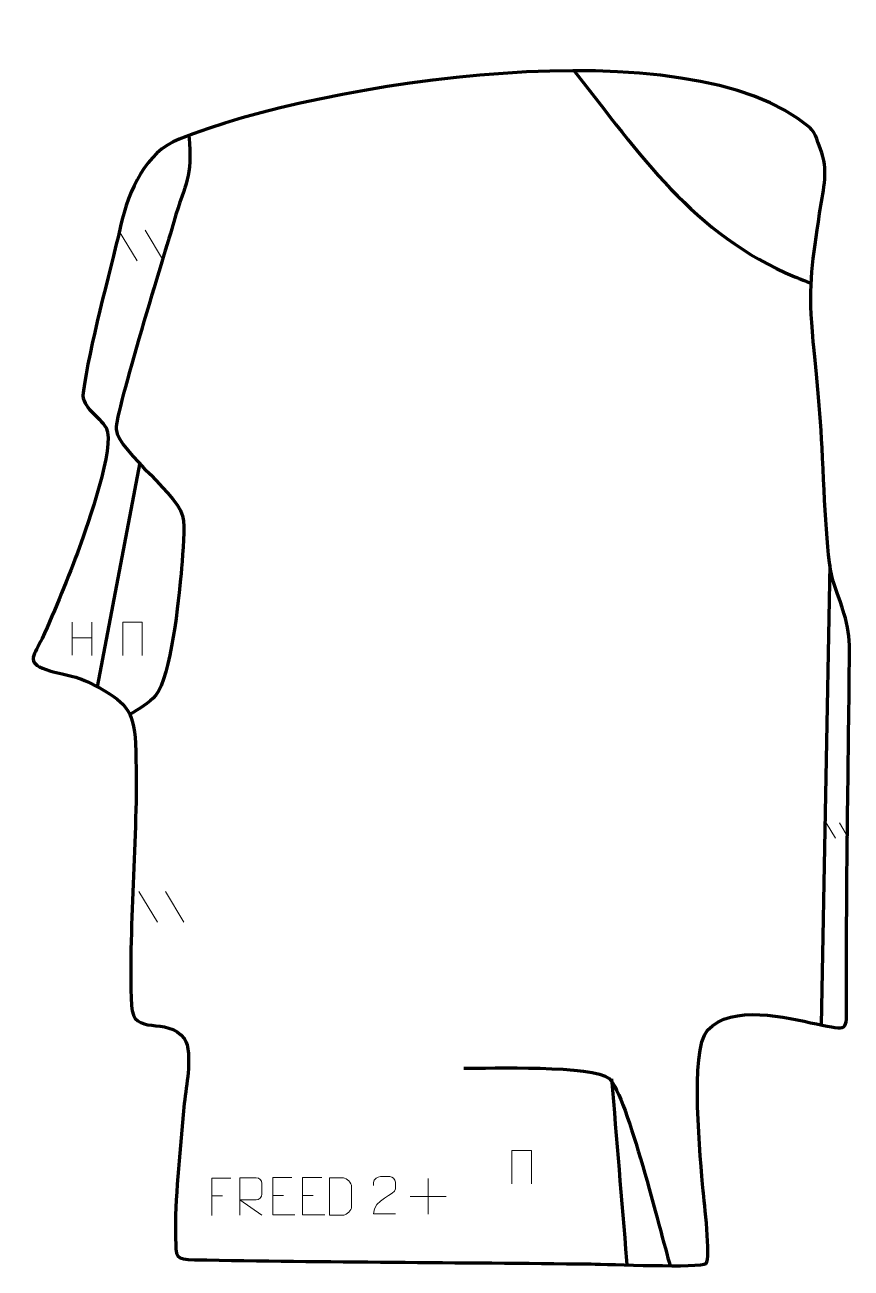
# Model space of a CAD drawing. Header units: millimetres. Extents: x -309 to 244, y -422 to 412.
import ezdxf

# ---------------------------------------------------------------- set-up
doc = ezdxf.new("R2010")
doc.units = ezdxf.units.MM
doc.header["$MEASUREMENT"] = 0
doc.layers.add('layer 2', color=7, linetype='Continuous')
doc.layers.add('layer 3', color=7, linetype='Continuous')

msp = doc.modelspace()

# ---------------------------------------------------------------- linework, layer by layer
at = {"layer": 'layer 2', "color": 142, "lineweight": 158}
for points, knots in [([(58.5675, 380.8118), (102.3566, 325.3029), (138.4902, 270.887), (206.463, 242.7184), (206.463, 242.7184), (210.0827, 241.2358), (213.701, 239.7494), (217.3197, 238.2643)], [0, 0, 0, 0, 0.33333333, 0.33333333, 0.33333333, 0.33333333, 1, 1, 1, 1]), ([(-199.2784, 337.5374), (-197.0039, 307.2304), (-201.2696, 307.9237), (-209.4402, 279.526), (-209.4402, 279.526), (-215.188, 259.7952), (-248.5365, 152.0818), (-248.0751, 140.7138), (-248.0751, 140.7138), (-246.0196, 124.0146), (-203.9591, 96.387), (-202.8235, 79.1962), (-202.8235, 79.1962), (-202.2169, 70.0132), (-203.7539, 53.0663), (-204.5779, 43.6456), (-204.5779, 43.6456), (-206.0361, 26.9757), (-211.3521, -25.3666), (-221.4549, -37.6843), (-221.4549, -37.6843), (-226.2934, -43.1494), (-232.7316, -46.7844), (-238.8305, -50.6582)], [0, 0, 0, 0, 0.14285714, 0.14285714, 0.14285714, 0.14285714, 0.28571429, 0.28571429, 0.28571429, 0.28571429, 0.42857143, 0.42857143, 0.42857143, 0.42857143, 0.57142857, 0.57142857, 0.57142857, 0.57142857, 0.71428571, 0.71428571, 0.71428571, 0.71428571, 1, 1, 1, 1]), ([(-15.2422, -287.5952), (2.1072, -287.7379), (71.5346, -285.4255), (82.1538, -294.4498), (82.1538, -294.4498), (94.3039, -306.8384), (116.2446, -397.0096), (122.8717, -419.9976)], [0, 0, 0, 0, 0.33333333, 0.33333333, 0.33333333, 0.33333333, 1, 1, 1, 1]), ([(83.6797, -294.7326), (87.0365, -335.3152), (90.3933, -375.8978), (93.75, -416.4804), (93.75, -416.4804), (93.75, -416.4804), (93.9987, -419.4865), (93.9987, -419.4865)], [0, 0, 0, 0, 0.33333333, 0.33333333, 0.33333333, 0.33333333, 1, 1, 1, 1])]:
    msp.add_open_spline(points, degree=3, knots=knots, dxfattribs=at)
at = {"layer": 'layer 2', "color": 250, "lineweight": 9}
for points in [[(-246.3396, 273.9548), (-246.3396, 273.9548), (-233.9753, 253.4105), (-233.9753, 253.4105)], [(-228.6097, 273.9548), (-228.6097, 273.9548), (-216.2454, 253.4105), (-216.2454, 253.4105)], [(-277.5233, 11.333), (-277.5233, 11.333), (-277.5233, -10.8597), (-277.5233, -10.8597)], [(-264.4076, 11.333), (-264.4076, 11.333), (-264.4076, -11.0173), (-264.4076, -11.0173)], [(-277.5058, 0.6906), (-277.5058, 0.6906), (-264.4076, 0.6906), (-264.4076, 0.6906)], [(227.4105, -123.3145), (227.4105, -123.3145), (233.5926, -133.5866), (233.5926, -133.5866)], [(236.2754, -123.3145), (236.2754, -123.3145), (242.4575, -133.5866), (242.4575, -133.5866)], [(-232.7485, -169.1756), (-232.7485, -169.1756), (-220.3842, -189.7199), (-220.3842, -189.7199)], [(-215.0186, -169.1756), (-215.0186, -169.1756), (-202.6543, -189.7199), (-202.6543, -189.7199)], [(-39.0695, -361.5844), (-39.0695, -361.5844), (-39.0695, -385.5623), (-39.0695, -385.5623)], [(-184.0616, -373.2409), (-184.0616, -373.2409), (-176.8935, -373.2409), (-176.8935, -373.2409)], [(-143.1957, -372.838), (-143.1957, -372.838), (-136.0276, -372.838), (-136.0276, -372.838)], [(-123.1957, -372.838), (-123.1957, -372.838), (-116.0276, -372.838), (-116.0276, -372.838)], [(-51.0584, -373.5734), (-51.0584, -373.5734), (-27.0805, -373.5734), (-27.0805, -373.5734)]]:
    msp.add_open_spline(points, degree=3, dxfattribs=at)
at = {"layer": 'layer 2', "color": 142, "lineweight": 158}
for points in [[(-260.4036, -32.0806), (-260.4036, -32.0806), (-231.8363, 118.2135), (-231.8363, 118.2135)], [(229.9015, 49.7302), (229.9015, 49.7302), (224.0403, -258.655), (224.0403, -258.655)]]:
    msp.add_open_spline(points, degree=3, dxfattribs=at)
at = {"layer": 'layer 2', "color": 250, "lineweight": 9}
for points, knots in [([(-243.6248, -11.0174), (-243.6248, -11.0174), (-243.6248, 11.3329), (-243.6248, 11.3329), (-243.6248, 11.3329), (-243.6248, 11.3329), (-230.5065, 11.3329), (-230.5065, 11.3329), (-230.5065, 11.3329), (-230.5065, 11.3329), (-230.5065, -11.0174), (-230.5065, -11.0174)], [0, 0, 0, 0, 0.25, 0.25, 0.25, 0.25, 0.5, 0.5, 0.5, 0.5, 1, 1, 1, 1]), ([(16.9, -365.2064), (16.9, -365.2064), (16.9, -342.8561), (16.9, -342.8561), (16.9, -342.8561), (16.9, -342.8561), (30.0183, -342.8561), (30.0183, -342.8561), (30.0183, -342.8561), (30.0183, -342.8561), (30.0183, -365.2064), (30.0183, -365.2064)], [0, 0, 0, 0, 0.25, 0.25, 0.25, 0.25, 0.5, 0.5, 0.5, 0.5, 1, 1, 1, 1]), ([(-171.1876, -361.3612), (-171.1876, -361.3612), (-184.0616, -361.3612), (-184.0616, -361.3612), (-184.0616, -361.3612), (-184.0616, -361.3612), (-184.0616, -386.3148), (-184.0616, -386.3148)], [0, 0, 0, 0, 0.33333333, 0.33333333, 0.33333333, 0.33333333, 1, 1, 1, 1]), ([(-165.1377, -386.0468), (-165.1377, -386.0468), (-165.1377, -361.0933), (-165.1377, -361.0933), (-165.1377, -361.0933), (-161.5429, -361.0933), (-157.9474, -361.0933), (-154.3522, -361.0933), (-154.3522, -361.0933), (-152.0269, -361.131), (-150.4696, -362.621), (-150.4737, -364.9874), (-150.4737, -364.9874), (-150.4741, -367.0229), (-150.4741, -370.0823), (-150.4737, -372.1183), (-150.4737, -372.1183), (-150.4802, -373.9938), (-152.2925, -375.9356), (-154.302, -375.9547), (-154.302, -375.9547), (-154.302, -375.9547), (-165.1377, -375.9547), (-165.1377, -375.9547), (-165.1377, -375.9547), (-165.1377, -375.9547), (-150.483, -386.0468), (-150.483, -386.0468)], [0, 0, 0, 0, 0.125, 0.125, 0.125, 0.125, 0.25, 0.25, 0.25, 0.25, 0.375, 0.375, 0.375, 0.375, 0.5, 0.5, 0.5, 0.5, 0.625, 0.625, 0.625, 0.625, 0.75, 0.75, 0.75, 0.75, 1, 1, 1, 1]), ([(-130.3218, -360.9583), (-130.3218, -360.9583), (-143.1957, -360.9583), (-143.1957, -360.9583), (-143.1957, -360.9583), (-143.1957, -360.9583), (-143.1957, -385.9119), (-143.1957, -385.9119), (-143.1957, -385.9119), (-143.1957, -385.9119), (-128.3299, -385.9119), (-128.3299, -385.9119)], [0, 0, 0, 0, 0.25, 0.25, 0.25, 0.25, 0.5, 0.5, 0.5, 0.5, 1, 1, 1, 1]), ([(-110.3218, -360.9583), (-110.3218, -360.9583), (-123.1957, -360.9583), (-123.1957, -360.9583), (-123.1957, -360.9583), (-123.1957, -360.9583), (-123.1957, -385.9119), (-123.1957, -385.9119), (-123.1957, -385.9119), (-123.1957, -385.9119), (-108.3299, -385.9119), (-108.3299, -385.9119)], [0, 0, 0, 0, 0.25, 0.25, 0.25, 0.25, 0.5, 0.5, 0.5, 0.5, 1, 1, 1, 1]), ([(-105.1998, -386.0219), (-102.868, -386.0215), (-97.9178, -386.0455), (-95.5863, -386.0458), (-95.5863, -386.0458), (-93.6613, -386.1512), (-90.3427, -382.6096), (-90.3539, -380.5923), (-90.3539, -380.5923), (-90.3543, -374.8222), (-90.3543, -372.6525), (-90.3539, -366.8832), (-90.3539, -366.8832), (-90.3582, -364.7451), (-93.7327, -361.085), (-95.8851, -361.0985), (-95.8851, -361.0985), (-98.2108, -361.0985), (-102.9351, -361.0985), (-105.2612, -361.0985), (-105.2612, -361.0985), (-105.2608, -366.8454), (-105.1995, -380.2746), (-105.1998, -386.0219)], [0, 0, 0, 0, 0.14285714, 0.14285714, 0.14285714, 0.14285714, 0.28571429, 0.28571429, 0.28571429, 0.28571429, 0.42857143, 0.42857143, 0.42857143, 0.42857143, 0.57142857, 0.57142857, 0.57142857, 0.57142857, 0.71428571, 0.71428571, 0.71428571, 0.71428571, 1, 1, 1, 1]), ([(-60.9489, -385.2634), (-65.8633, -385.2631), (-70.7777, -385.2631), (-75.6918, -385.2634), (-75.6918, -385.2634), (-75.6918, -375.3311), (-61.0408, -372.6899), (-60.9489, -368.3796), (-60.9489, -368.3796), (-60.9492, -366.9555), (-60.9492, -365.5318), (-60.9489, -364.1085), (-60.9489, -364.1085), (-60.9658, -362.0314), (-63.0886, -360.3066), (-64.7596, -360.2893), (-64.7596, -360.2893), (-66.8328, -360.2897), (-68.9057, -360.2897), (-70.9781, -360.2893), (-70.9781, -360.2893), (-72.8002, -360.2728), (-75.6249, -362.0649), (-75.6918, -364.1585), (-75.6918, -364.1585), (-75.6918, -364.1585), (-75.6918, -366.2133), (-75.6918, -366.2133)], [0, 0, 0, 0, 0.125, 0.125, 0.125, 0.125, 0.25, 0.25, 0.25, 0.25, 0.375, 0.375, 0.375, 0.375, 0.5, 0.5, 0.5, 0.5, 0.625, 0.625, 0.625, 0.625, 0.75, 0.75, 0.75, 0.75, 1, 1, 1, 1])]:
    msp.add_open_spline(points, degree=3, knots=knots, dxfattribs=at)
at = {"layer": 'layer 3', "color": 242, "lineweight": 158}
msp.add_open_spline([(216.4212, 342.701), (220.6964, 339.0151), (221.8217, 332.2204), (224.4828, 325.7626), (224.4828, 325.7626), (229.075, 312.3051), (224.9162, 298.9304), (223.0296, 285.354), (223.0296, 285.354), (218.4935, 254.0447), (215.356, 238.5201), (218.155, 206.1306), (218.155, 206.1306), (219.6126, 189.2626), (222.9615, 159.1156), (224.6551, 128.1942), (224.6551, 128.1942), (226.7324, 90.2687), (227.4341, 51.2693), (233.0984, 35.4248), (233.0984, 35.4248), (244.1066, 4.6318), (243.1608, 5.6772), (242.8402, -27.2382), (242.8402, -27.2382), (242.1286, -99.2889), (240.7331, -171.4906), (241.0501, -243.5324), (241.0501, -243.5324), (241.137, -263.2935), (242.647, -262.4736), (220.9584, -258.0158), (220.9584, -258.0158), (200.6822, -253.6837), (164.018, -244.4232), (147.9892, -262.1906), (147.9892, -262.1906), (135.5535, -275.9753), (143.5618, -349.4211), (145.0308, -369.8432), (145.0308, -369.8432), (145.6698, -376.5739), (150.4002, -415.4608), (147.0362, -418.4559), (147.0362, -418.4559), (143.4761, -421.6256), (81.1281, -418.9562), (70.0724, -418.82), (70.0724, -418.82), (-18.4994, -417.7577), (-107.0788, -417.6889), (-195.643, -416.0015), (-195.643, -416.0015), (-208.5074, -415.7564), (-207.9456, -414.1), (-208.2438, -401.4495), (-208.2438, -401.4495), (-208.8747, -374.6828), (-205.073, -345.7848), (-203.2015, -318.9308), (-203.2015, -318.9308), (-202.3061, -305.3202), (-198.6323, -291.4053), (-199.6677, -277.8244), (-199.6677, -277.8244), (-199.9885, -273.6156), (-200.7844, -270.04), (-202.3455, -267.9287), (-202.3455, -267.9287), (-214.1078, -252.0214), (-236.9071, -267.0617), (-237.7675, -245.7134), (-237.7675, -245.7134), (-240.0601, -188.8326), (-232.7277, -129.0294), (-235.0775, -70.0673), (-235.0775, -70.0673), (-236.2164, -46.7453), (-242.5023, -42.0332), (-262.2079, -31.0729), (-262.2079, -31.0729), (-275.7683, -23.7879), (-281.9092, -24.8853), (-294.8344, -20.4952), (-294.8344, -20.4952), (-309.1288, -15.6402), (-302.6538, -10.5234), (-297.6675, 0.242), (-297.6675, 0.242), (-288.6714, 19.6647), (-280.009, 41.3992), (-272.5683, 61.501), (-272.5683, 61.501), (-267.5091, 75.8438), (-248.2455, 129.4026), (-254.7756, 141.4215), (-254.7756, 141.4215), (-259.331, 149.8058), (-271.1909, 154.7005), (-270.1812, 164.8662), (-270.1812, 164.8662), (-265.9033, 196.3533), (-252.6586, 243.7822), (-245.0433, 276.5539), (-245.0433, 276.5539), (-239.2166, 301.6283), (-228.4842, 325.871), (-205.7726, 335.012), (-205.7726, 335.012), (-110.4466, 373.379), (136.5631, 411.5508), (216.4212, 342.701)], degree=3, knots=[0, 0, 0, 0, 0.03448276, 0.03448276, 0.03448276, 0.03448276, 0.06896552, 0.06896552, 0.06896552, 0.06896552, 0.10344828, 0.10344828, 0.10344828, 0.10344828, 0.13793103, 0.13793103, 0.13793103, 0.13793103, 0.17241379, 0.17241379, 0.17241379, 0.17241379, 0.20689655, 0.20689655, 0.20689655, 0.20689655, 0.24137931, 0.24137931, 0.24137931, 0.24137931, 0.27586207, 0.27586207, 0.27586207, 0.27586207, 0.31034483, 0.31034483, 0.31034483, 0.31034483, 0.34482759, 0.34482759, 0.34482759, 0.34482759, 0.37931034, 0.37931034, 0.37931034, 0.37931034, 0.4137931, 0.4137931, 0.4137931, 0.4137931, 0.44827586, 0.44827586, 0.44827586, 0.44827586, 0.48275862, 0.48275862, 0.48275862, 0.48275862, 0.51724138, 0.51724138, 0.51724138, 0.51724138, 0.55172414, 0.55172414, 0.55172414, 0.55172414, 0.5862069, 0.5862069, 0.5862069, 0.5862069, 0.62068966, 0.62068966, 0.62068966, 0.62068966, 0.65517241, 0.65517241, 0.65517241, 0.65517241, 0.68965517, 0.68965517, 0.68965517, 0.68965517, 0.72413793, 0.72413793, 0.72413793, 0.72413793, 0.75862069, 0.75862069, 0.75862069, 0.75862069, 0.79310345, 0.79310345, 0.79310345, 0.79310345, 0.82758621, 0.82758621, 0.82758621, 0.82758621, 0.86206897, 0.86206897, 0.86206897, 0.86206897, 0.89655172, 0.89655172, 0.89655172, 0.89655172, 0.93103448, 0.93103448, 0.93103448, 0.93103448, 1, 1, 1, 1], dxfattribs=at)

doc.saveas('drawing.dxf')
